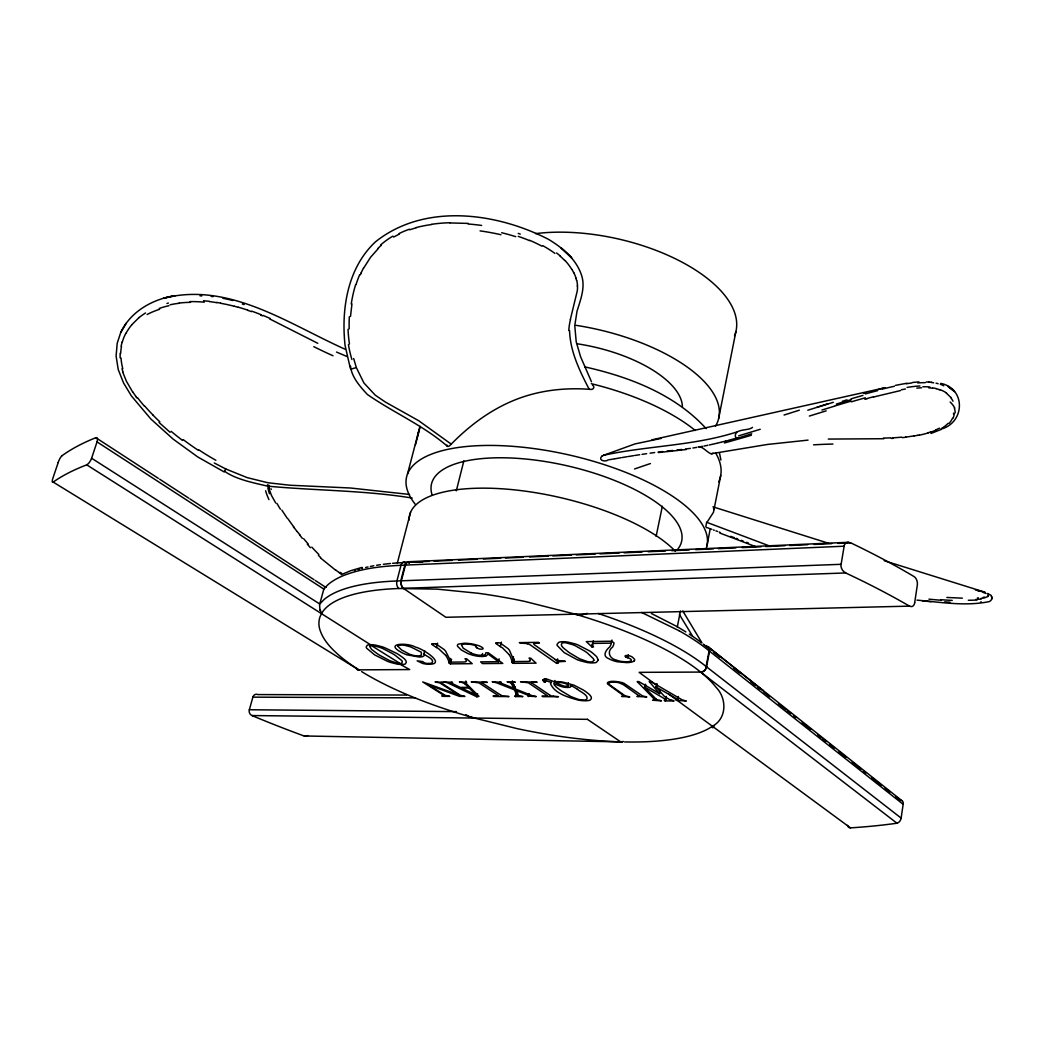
<?xml version="1.0" encoding="UTF-8"?>
<svg xmlns="http://www.w3.org/2000/svg" width="1044" height="1044" viewBox="0 0 1044 1044"><rect width="100%" height="100%" fill="white"/><g stroke="black" fill="none" stroke-linecap="round" stroke-linejoin="round"><path stroke-width="1.5" d="M120.164 353.263L120.112 357.753M350.51 316.462L351.958 303.908M529.099 695.956L528.708 696.074A3.863 1.122 12.8 0 1 528.12 696.1L536.251 696.635L534.698 696.126A2.519 0.744 12.7 0 1 531.827 695.526L515.579 689.053L512.943 683.154A4.855 1.435 12.9 0 1 513.191 682.541A3.602 1.07 12.9 0 1 514.535 682.267M446.976 445.083C446.688 447.223 449.39 446.388 450.121 445.266C467.49 427.322 487.665 411.767 510.647 401.744C535.702 390.665 563.603 387.22 590.774 389.412C593.292 389.96 595.263 386.515 592.548 385.249M543.037 679.97L543.141 680.61A18.779 5.651 12.5 0 0 543.989 681.771L545.294 681.993L545.999 678.848M914.688 602.675L917.35 584.875A6.603 4.15 79.1 0 0 913.97 576.523A513.765 165.461 12.9 0 0 850.664 542.815L838.045 543.376M570.337 319.529L577.293 290.832A147.622 69.622 9.7 0 0 577.515 286.695M415.46 444.757L420.236 426.396M706.958 545.842L710.168 529.125M679.005 630.693A211.88 66.268 12.9 0 1 706.892 649.068L709.111 650.882A5.598 1.827 11.2 0 1 709.515 651.169L903.151 804.311L901.142 818.104L706.527 666.816A5.625 1.801 11.3 0 0 706.122 666.529L709.111 650.882A5.572 4.202 -58.7 0 0 708.002 646.797M678.365 696.465L677.791 699.428L656.037 686.965L656.637 683.99M677.295 626.948L680.44 611.066M718.637 418.553L735.889 331.614M670.887 700.054A2.571 0.783 11.6 0 0 672.388 700.315L674.072 700.955L665.106 700.915L665.981 696.518M665.106 700.915L664.193 700.25L664.976 700.263A2.271 0.692 11.6 0 0 666.229 700.08A3.367 1.018 11.6 0 0 665.55 699.376L666.176 696.439M656.572 686.965L657.172 683.99M676.877 700.302L676.081 700.302L686.299 701.02L682.15 699.832L650.803 681.562L649.185 681.562L659.612 693.673L660.199 690.71M770.89 546.495L706.958 522.391L713.47 512.291L720.725 475.49M656.089 699.115L644.539 687.317L645.14 684.355M665.602 699.376L645.075 687.317L645.675 684.355M611.928 640.05L611.262 643.143L595.093 643.378A6.603 2.114 12.2 0 0 592.118 644.539L593.592 646.928L591.961 646.954L586.271 641.603L611.771 641.212L613.963 642.843A56.232 18.179 12.6 0 1 613.311 645.544A101.568 32.847 13.1 0 1 612.671 646.954C606.616 651.391 609.383 658.803 616.391 660.069A9.2 2.923 12 0 0 618.205 660.695A7.987 2.532 12 0 0 621.585 661.452L625.199 661.779A15.79 5.024 12.1 0 0 626.674 661.779A10.832 3.432 12 0 0 631.007 660.878L631.15 660.63A6.394 2.036 12 0 0 630.602 659.09L630.393 658.934A4.554 1.449 12 0 0 627.666 657.72L628.292 654.679M656.115 536.381L662.353 506.223M591.961 646.954L593.279 640.833M417.509 436.092L419.884 426.552M989.386 594.31L990.978 595.341C993.131 598.264 991.213 601.879 987.494 601.957C964.264 606.277 940.292 602.166 916.997 600.143M568.327 682.711L567.297 687.435L565.404 687.344A6.447 1.931 12.5 0 1 561.267 686.495L558.879 685.647A33.617 10.205 12.4 0 1 554.273 683.65L554.116 684.72L556.113 686.926A91.676 27.914 11.9 0 0 561.972 691.285L570.781 696.544L578.128 699.31A7.895 2.336 12.4 0 0 580.699 699.793L584.836 700.002A7.412 2.192 12.4 0 0 586.35 699.741M554.247 683.65L554.951 680.505M558.305 660.356L557.653 663.318L556.622 663.332L557.6 658.881M543.963 681.771L544.668 678.626M528.316 696.609L529.008 693.542M121.091 346.138L122.148 342.093M517.576 692.316L516.871 695.382L514.457 689.849L515.162 686.769M499.658 682.593L513.557 688.231L511.73 684.042L512.434 680.936M513.557 688.231L514.274 685.138M519.181 695.774L522.913 696.596L515.423 696.57L516.48 691.989M530.182 660.591A8.535 2.623 12.9 0 0 530.287 660.252L529.726 658.881A22.381 6.877 13 0 0 529.034 658.111L530.743 658.216L536.081 663.149L513.309 663.332L512.108 662.522L513.465 656.676M513.309 663.332L514.314 658.947M509.172 654.679L502.555 647.933A20.906 6.447 13.2 0 0 501.211 647.11L500.376 646.614L501.42 642.164M470.87 652.905A14.316 4.385 13.3 0 0 473.35 653.896L475.346 654.523A7.243 2.218 13.3 0 0 478.752 655.175L481.101 655.293A13.441 4.124 13.3 0 0 485.212 654.797L485.93 652.735L488.357 652.826L502.79 663.423L482.498 663.592L480.658 661.87L498.484 661.713L499.162 658.79M444.94 682.254A3.602 1.044 13.5 0 1 448.698 683.35L476.847 696.792L477.552 693.764M476.964 647.919A5.35 1.657 13.3 0 0 478.752 648.729A2.232 0.692 13.3 0 0 480.527 649.146L481.075 649.185A5.076 1.566 13.3 0 0 481.441 649.185A3.745 1.148 13.3 0 0 483.072 648.702A5.298 1.631 13.3 0 0 482.067 647.358L481.741 647.136A8.926 2.754 13.3 0 0 478.243 645.531L474.72 644.526A16.587 5.089 13.3 0 0 464.175 643.248L458.499 644.096A11.98 3.68 13.4 0 0 457.429 645.296A16.104 4.946 13.3 0 0 457.611 646.34L461.357 650.007L467.712 653.466A14.786 4.528 13.3 0 0 473.01 655.254L474.341 655.58A11.588 3.537 13.3 0 0 479.444 656.389L481.845 656.467L482.55 653.544M465.911 681.04L465.18 684.094L468.56 687.37L460.13 687.37L452.365 683.598A5.35 1.553 13.4 0 1 451.256 682.985A3.001 0.874 13.4 0 1 450.838 682.606L451.125 682.411A4.241 1.227 13.4 0 1 451.791 682.384L452.548 682.384L443.7 681.876L445.07 682.398M450.342 658.386L449.194 663.071L450.408 663.853L472.201 663.671L466.655 658.855L465.011 658.751A21.911 6.577 13.6 0 1 465.728 659.508L466.407 660.852A8.352 2.506 13.4 0 1 466.329 661.178A6.93 2.088 13.4 0 1 463.901 662L451.178 662.131L445.579 651.091A82.241 24.508 14.2 0 0 444.105 649.512L436.209 644.096M450.408 663.853L451.543 659.182M445.684 655.397L438.741 648.807A20.462 6.16 13.8 0 0 437.384 647.998L436.536 647.515L437.619 643.156M428.758 663.462A9.161 2.714 13.7 0 1 426.892 663.41L425.743 663.214A2.545 0.757 13.7 0 1 423.89 662.483L423.198 662.04A2.714 0.796 13.7 0 0 422.742 661.583L417.13 660.839L422.572 663.41A8.352 2.466 13.7 0 0 425.117 663.945C449.586 666.529 424.021 648.976 415.421 647.097C408.204 642.608 382.704 642.712 402.279 652.865A19.17 5.742 13.8 0 0 406.938 654.836L419.257 657.028A13.037 3.889 13.8 0 0 423.459 656.219A13.65 4.072 13.8 0 0 423.89 653.936L424.738 650.817M456.319 490.824L463.862 460.835M400.792 580.842L404.863 565.143A5.716 1.918 14.2 0 1 405.424 565.091L844.139 546.208L841.125 564.308L401.366 580.803A5.729 1.879 14.2 0 0 400.792 580.842L396.916 580.973A5.716 3.615 88.3 0 0 398.925 588.503L437.097 589.129L478.282 593.279A207.325 62.927 12.9 0 1 524.271 601.305L575.309 614.172A207.378 62.94 12.9 0 1 698.005 670L896.966 823.22A516.532 160.319 12.9 0 1 850.469 827.866L678.052 700.981M713.966 726.115L713.078 727.616A26.387 3.028 -83.8 0 1 712.295 727.276M397.425 562.781L410.514 512.447M396.916 580.973L400.987 565.287A5.703 3.589 87.9 0 1 405.672 562.403L392.531 563.29M407.512 473.989L418.879 430.533M713.13 453.187C709.92 456.345 703.512 445.997 698.436 446.754M406.586 695.069L257.868 694.573A4.567 3.863 83.2 0 0 252.883 697.131L249.359 709.75L456.476 711.63M953.42 413.815L953.655 413.098M86.769 464.737A6.264 2.258 -62.5 0 0 91.611 458.238L97.027 441.886A6.238 2.336 -62.8 0 0 95.761 437.736A513.765 165.461 12.9 0 0 62.131 455.628M58.229 462.453L52.866 478.282A6.29 1.331 -66.9 0 0 53.218 481.936M224.421 471.144C235.37 479.235 253.392 482.811 267.525 486.126C315.653 490.719 364.291 490.223 412.184 498.053M360.376 274.742L361.12 273.11M350.536 366.17C351.423 376.91 360.232 386.724 367.318 394.436C393.431 412.602 423.264 425.339 447.589 446.427M409.535 494.451L350.445 488.005L289.801 485.225L267.969 482.759L247.193 477.63L225.791 468.978L224.16 471.927L197.747 456.946L173.213 439.159L150.845 418.996L131.413 395.95L123.557 382.965L118.233 369.563L116.106 356.056L117.189 343.332L120.765 332.383L126.324 323.053M706.488 523.057L705.822 526.711L706.71 527.742M125.815 333.401L125.202 334.55A88.192 58.229 47.9 0 0 123.61 338.191A93.007 61.596 47.3 0 0 122.265 342.171M363.547 268.269L370.568 257.268L378.437 248.394M120.974 332.057C130.905 311.203 152.998 299.028 175.131 295.648L163.556 298.258C229.027 281.371 288.666 324.058 345.368 349.348M440.79 682.58L443.295 682.398L435.061 681.902L439.902 682.972L458.225 694.612M131.674 324.841L139.087 317.52M752.515 427.387C748.104 431.133 735.302 428.314 735.25 435.948A2.519 1.279 74.4 0 0 736.124 437.71L737.416 438.284L751.68 433.795M601.84 456.176C597.677 460.3 605.324 462.309 608.195 459.921M633.773 661.23L634.256 660.878A11.21 3.563 12 0 0 634.556 659.325L632.638 657.315A9.631 3.067 12 0 0 631.959 656.859L630.902 656.311A3.315 1.057 12 0 0 629.78 655.919C628.645 655.541 623.529 654.849 625.513 656.767M942.693 428.679C965.4 420.797 965.165 388.185 940.748 383.383M353.681 358.523L356.317 367.553L351.502 369.028A2.479 1.944 -18.2 0 1 350.236 367.919L345.042 345.316C341.153 309.024 347.469 268.243 375.174 242.117L375.67 241.66C424.608 202.81 496.174 212.428 548.491 239.337C562.925 248.015 577.045 259.852 581.952 276.569C585.227 288.366 580.386 300.085 577.019 311.243L574.761 325.676L576.223 341.897L580.581 356.748L591.491 381.778M393.666 237.053L399.461 234.013M987.559 596.176L988.694 595.015A70.444 8.208 3.9 0 0 988.25 594.323M939.43 428.171L935.998 429.841M499.606 682.384L499.658 682.358A4.163 1.227 13 0 1 500.598 682.306L501.303 682.293L492.207 681.784L493.577 682.306M603.302 455.406L634.922 443.935L661.283 438.389M587.302 613.376L582.996 614.407M341.153 574.683L350.301 570.885M930.948 433.482L941.531 429.293M586.35 699.741C589.834 695.565 580.203 691.846 577.423 689.275M534.345 643.43L535.65 643.182A12.411 3.902 12.7 0 1 537.073 643.117L539.448 643.078L538.404 642.347L519.312 642.634L522.966 643.326A7.425 2.323 12.9 0 1 527.298 643.717M930.987 431.824L928.181 432.751M409.705 229.784L416.164 227.775M354.751 570.572L355.417 570.35M807.808 410.214L833.321 402.305M809.348 416.06L826.156 410.853M358.196 569.476L359.619 569.045M351.202 570.559L361.994 567.388M736.542 432.072C693.425 445.918 647.672 445.697 603.654 455.249M738.76 437.527L730.33 439.837M863.584 393.392L865.737 392.792M864.915 399.369L867.094 398.769M873.541 397.007L900.476 390.573M728.086 440.438L729.43 440.085M361.824 568.445L362.568 568.236M166.975 303.439L168.41 303.06M727.198 440.672L725.893 441.012M725.463 441.116L722.161 441.964M878.774 389.308L883.107 388.224M721.339 442.173L718.063 442.969M717.254 443.165L713.235 444.091M365.635 567.479L368.01 566.931M651.952 439.824L885.208 387.702M712.452 444.274L709.333 444.953M895.465 385.366L906.923 383.239M707.806 445.279L704.048 446.049M917.532 435.4L919.125 435.074M370.437 566.422L373.843 565.77M476.847 696.792L478.987 696.374L466.055 683.311A3.028 0.887 13.3 0 1 466.446 682.241M702.573 446.323L698.945 447.002M984.596 597.09L983.239 597.325M711.251 453.735L767.575 444.431L808.056 440.111M609.265 459.738L614.59 458.825M615.125 458.734L620.971 457.742M696.87 447.354L692.916 447.993M622.133 457.546L626.805 456.776M627.966 456.58L633.812 455.641M376.61 565.287L380.421 564.7M635 455.445L639.672 454.714M431.772 224.486L429.554 224.838A100.876 84.172 -3.5 0 0 422.898 226A106.201 88.061 -3.7 0 0 416.099 227.592M642.008 454.362L646.641 453.67M690.384 448.372L685.412 449.05M650.086 453.174L654.666 452.548M980.564 602.023L981.308 601.918M383.344 564.295L390.443 563.486M658.085 452.104L662.588 451.556M681.784 449.481L677.099 450.003M905.905 437.24L902.303 437.632M912.495 382.469L918.994 381.895M686.26 449.52L658.477 452.561M667.09 451.06L672.597 450.473M916.802 388.094L921.539 387.768M977.458 597.925L978.372 597.86M891.38 438.441L893.207 438.349M408.426 561.724L848.524 542.28M429.306 561.372L410.109 562.22A5.703 3.589 87.9 0 0 405.424 565.091L401.366 580.803A5.729 3.615 88.3 0 0 403.375 588.346L445.866 617.291L909.507 606.133A516.532 160.319 12.9 0 0 845.692 572.96L403.375 588.346M434.108 561.163L452.013 560.367M458.525 560.08L477.16 559.258M483.372 558.984L500.742 558.227M505.479 558.018L523.109 557.235M529.543 556.961L548.231 556.139M552.85 555.93L571.538 555.108M576.236 554.899L595.197 554.064M599.987 553.855L619.236 553.007M624.116 552.798L641.995 552.002M648.246 551.728L665.459 550.971M671.736 550.697L689.262 549.927M695.643 549.64L713.443 548.857M718.311 548.648L735.889 547.878M742.154 547.591L761.024 546.769M765.813 546.56L784.984 545.712M789.812 545.503L807.717 544.707M814.229 544.42L831.742 543.65M404.863 565.143C384.349 565.939 363.456 567.884 344.142 575.309A211.88 66.268 12.9 0 0 327.594 585.018L323.823 589.09L319.594 604.593L319.921 610.231M828.284 439.067L883.85 438.728M401.862 664.493L403.101 664.441A11.223 3.289 13.9 0 0 405.359 663.945C408.856 660.656 401.692 656.95 399.474 655.149A64.493 18.701 14.3 0 0 396.759 653.44L384.401 647.554A22.081 6.499 14.1 0 0 381.556 646.614L375.579 645.14A11.314 3.354 14.1 0 0 371.912 644.722L370.581 644.696M428.784 663.475L429.267 663.462A9.983 2.962 13.7 0 0 432.086 662.888C434.774 658.973 426.004 656.324 423.955 653.949M449.912 222.946L468.26 223.403M398.912 588.503A207.325 62.927 12.9 0 0 321.487 613.65L320.051 616.743A207.391 62.94 12.9 0 0 319.66 628.971C322.896 640.024 331.274 648.598 339.757 655.971A207.495 62.979 12.9 0 0 358.836 669.856L409.692 669.569L400.387 664.454A10.975 3.223 13.9 0 1 396.837 664.01L391.148 662.588A21.663 6.381 13.9 0 1 387.507 661.348L374.626 654.888L366.679 648.233A22.55 6.682 14 0 1 366.222 646.888L367.214 645.296A10.949 3.236 14.1 0 1 369.302 644.761L370.463 644.696L86.73 464.854A516.532 160.319 12.9 0 0 53.179 482.08L358.784 669.856A5.05 3.55 -57.8 0 1 356.134 667.768M706.057 645.962L706.096 645.962A5.585 4.463 -52.2 0 1 709.515 651.169L706.527 666.816A5.598 4.502 -52.8 0 1 700.694 672.075L639.15 672.349L654.94 683.977M555.173 681.641L557.796 681.641A13.729 4.111 12.5 0 1 563.147 682.189L573.965 685.164L583.387 690.058A69.191 20.345 12.8 0 1 586.036 691.859C588.124 693.464 593.919 697.34 590.238 700.002A13.076 3.876 12.4 0 1 587.798 700.641L586.48 700.746A16.117 4.789 12.4 0 1 584.196 700.772L582.656 700.694A13.076 3.876 12.4 0 1 578.598 700.159C568.667 697.444 554.769 693.79 550.501 683.689A17.513 5.246 12.5 0 1 551.441 682.424M466.655 682.358L459.438 681.849L462.949 682.711M482.915 682.332L487.326 682.319L471.249 681.823L478.935 682.867L498.445 695.696L493.068 695.996L493.851 696.505L509.028 696.557L503.861 696.035A2.31 0.666 13 0 1 500.82 695.356M514.548 682.267L515.331 682.267L507.11 681.758L507.906 682.28M532.544 682.241L537.112 682.228L520.512 681.732L528.381 682.789L547.591 695.839L542.006 696.139L542.776 696.661L558.462 696.713L553.176 696.178M515.801 696.061L514.653 696.061L515.423 696.57M252.922 697.144L415.525 697.849M653.688 700.211L652.644 700.211L661.426 700.902L659.717 700.237A2.832 0.861 11.7 0 1 657.629 699.963A2.701 0.809 11.7 0 1 656.167 699.128M566.174 686.326L565.665 686.299A3.315 0.992 12.5 0 1 564.034 686.052L561.62 685.269A42.347 12.906 12.3 0 1 555.93 682.528L558.24 682.411A8.339 2.506 12.5 0 1 564.073 683.154L564.934 683.428A4.359 1.305 12.5 0 1 567.231 684.42L567.988 685.099A3.954 1.188 12.5 0 1 567.949 685.882M624.573 741.932L624.834 741.945A207.391 62.94 12.9 0 0 712.413 726.272C727.185 718.376 726.937 698.097 715.858 687.096A207.391 62.94 12.9 0 0 700.628 672.075M962.372 598.16L946.843 597.455M200.004 295.817L201.857 295.909M949.949 602.218L944.572 601.866M928.651 387.807L932.436 388.185M589.234 389.373C579.89 371.364 570.115 351.567 569.567 330.556M203.58 300.737L209.218 301.325M929.082 381.96L931.613 382.234M977.08 590.343L977.993 590.499M216.734 302.421L220.662 303.138M584.666 366.849C629.114 376.793 674.907 394.227 706.175 428.64M548.074 679.514L552.641 681.093A53.975 15.895 12.8 0 1 554.233 681.745M326.106 587.015L324.749 587.341L323.823 589.09L97.027 441.886M234.326 306.297L232.394 305.788A87.448 38.406 16 0 0 220.689 303.295M982.848 591.57L984.218 591.961M474.472 718.063L516.91 728.581A207.391 62.94 12.9 0 0 620.645 741.84A4.959 2.675 -89.3 0 0 622.746 741.697M884.203 560.719L984.818 592.157M712.935 506.823L828.544 543.271M598.225 613.494L607.504 616.652A212.506 65.002 12.9 0 1 703.852 664.728L706.122 666.529M939.013 389.608L939.965 389.921M247.637 310.303L251.487 311.621M518.242 233.399L520.264 234.091M711.825 529.347L710.181 528.734M707.715 527.82L709.359 528.434M713.457 529.947L714.279 530.248M715.91 530.848L717.541 531.461M719.186 532.062L720.008 532.362M429.449 685.229L459.556 696.4L464.906 696.413L460.43 695.317L440.777 682.672M457.846 694.612L422.716 681.928L444.144 695.513L441.729 695.852L442.526 696.348L449.82 696.374L445.057 695.304L429.084 685.242M730.683 536.342L734.219 537.66M735.994 538.326L737.769 538.991M719.851 533.053L755.712 546.651M741.305 540.322L743.08 540.988M746.643 542.345L748.418 543.024M514.457 689.849L497.74 683.272A4.424 1.305 13.1 0 0 493.46 682.189M570.442 685.425L572.099 686.169M260.752 315.118L262.54 315.849M346.895 356.5L336.546 352.063M641.564 612.45L678.965 630.68M470.87 652.905L463.184 648.167L461.539 645.022A8.195 2.519 13.4 0 1 463.079 644.265L465.167 644.083A16.482 5.05 13.3 0 1 471.001 644.474L473.689 645.048A3.393 1.044 13.4 0 1 475.137 645.649A4.28 1.318 13.4 0 1 476.142 646.823M269.665 318.916L317.794 343.306M651.417 613.507L675.859 625.982A206.36 65.002 12.9 0 1 685.869 631.933M551.454 682.424L546.664 680.975A3.85 1.148 12.6 0 0 545.125 681.197M225.791 468.978L214.281 462.988M510.986 682.893L509.759 682.411A3.145 0.927 13 0 0 508.324 682.293M659.612 693.673L638.784 681.588L637.192 681.588L654.405 699.219M361.615 671.592L361.798 671.71A207.391 62.94 12.9 0 0 474.446 718.063M359.567 670.326L358.836 669.856M91.598 458.238L319.738 603.993L324.149 599.452A212.297 64.95 12.9 0 1 396.916 580.973M95.787 437.645L158.323 478.348M159.628 479.196L188.742 498.145M189.995 498.967L314.022 579.681M315.327 580.529L325.637 587.25M482.263 683.024L501.12 695.343M436.536 647.515L433.325 645.414A9.422 2.871 13.6 0 1 432.164 644.526L431.968 644.2M339.313 572.764L340.514 573.561M531.814 682.946L550.371 695.474M500.376 646.614L497.218 644.461A9.618 3.001 13.1 0 1 496.096 643.561L495.939 643.287M556.622 663.332L530.691 645.192A4.907 1.54 12.9 0 0 527.337 643.717M555.552 659.638L534.424 644.787A4.437 1.396 12.8 0 1 534.228 643.391M623.686 695.682L607.673 684.029A9.279 2.832 12.1 0 1 607.817 682.424A11.719 3.576 12 0 1 612.684 681.341A13.115 3.993 12 0 1 620.593 682.241A7.647 2.336 12 0 1 623.934 683.272L642.36 695.852L646.823 696.987L636.905 696.426L637.936 696.426A2.232 0.679 11.9 0 0 639.045 695.722M987.624 593.449L988.551 594.336M335.75 570.298L320.43 557.887M638.824 695.722L623.503 684.747L618.922 682.724A8.926 2.727 12 0 0 613.376 682.124M668.656 694.064L677.138 700.302M498.484 661.713L488.096 654.014L486.178 656.063A20.214 6.199 13.4 0 1 481.845 656.467M451.256 444.144L418.631 420.68L385.432 402.097L375.292 395.206L363.938 382.991L356.317 367.553M946.386 393.157L950.875 397.464M901.598 800.422L708.158 646.849L763.399 690.828L762.003 689.706M705.679 646.04L710.39 649.759M713.913 652.552L719.786 657.211M733.58 668.147L739.726 673.015M750.714 681.719L755.53 685.543M757.931 687.448L760.345 689.353M763.882 692.159L769.767 696.831M778.393 703.656L786.015 709.698M787.267 710.69L791 713.652M793.492 715.623L795.985 717.593M802.131 722.474L810.679 729.247M817.87 734.937L821.458 737.782M822.659 738.734L826.182 741.527M829.706 744.32L834.391 748.039M838.998 751.693L845.914 757.161M852.191 762.133L860.909 769.05M863.362 770.994L865.828 772.951M871.923 777.78L881.541 785.401M885.103 788.22L889.853 791.978M895.674 796.598L900.333 800.291M556.609 252.948L560.471 256.145M703.186 644.057L704.008 644.722M704.178 644.853L705.3 645.779M170.133 432.333L159.053 422.468M465.872 714.67L468.508 716.314A24.586 23.007 -35.5 0 0 474.498 717.92M564.908 260.413L566.931 262.657A98.449 46.08 12 0 1 571.721 269.365M310.433 547.722L307.314 544.211M656.037 686.965L664.375 696.374L669.295 699.389A2.388 0.731 11.6 0 0 670.861 700.08M302.382 538.378L299.563 534.88M293.442 526.907L294.251 528.016M135.72 396.42L136.803 397.894M287.257 518.294L281.828 510.098M132.64 391.983L126.454 381.321L122.618 371.886M511.73 684.042L511.299 683.402A5.651 1.67 13 0 0 511.051 682.959M679.396 614.498L692.498 636.018M682.828 611.027L701.738 642.504M571.838 269.365L572.49 270.474A119.068 55.449 12.3 0 1 573.73 272.693M275.707 502.999L271.57 495.613L267.486 484.794M713.535 508.376L713.848 509.681M270.957 488.696L271.205 489.492M575.883 278.095L576.51 280.314M529.099 695.878L529.112 695.904A4.241 1.24 12.8 0 0 527.69 695.082L516.232 690.515L518.202 694.873A4.868 1.422 12.8 0 0 519.077 695.774M557.653 663.318L559.166 661.713L565.365 661.348L559.662 660.682A3.158 0.979 12.6 0 1 555.304 659.651M719.473 452.952L720.908 460.039M611.262 643.143L611.079 644.265A81.236 26.283 12.9 0 1 610.701 645.114L610.14 646.145A139.831 45.297 13.4 0 1 609.592 647.019C605.637 650.295 601.957 656.284 608.874 658.725A13.233 4.202 12 0 0 615.308 661.27A10.492 3.328 12.1 0 0 617.265 661.752L626.87 662.627A17.67 5.611 12.1 0 0 633.734 661.217M991.591 596.437L991.8 598.956M577.358 285.651L577.41 286.682M751.315 435.257A259.343 28.736 -19.7 0 1 724.419 442.956M760.228 429.28A275.577 12.737 -18.2 0 1 738.721 435.818M842.364 401.301A257.907 0.744 -17.5 0 1 846.997 399.852M836.296 404.08A184.579 17.409 -16.4 0 1 851.356 399.565M851.056 398.834A152.62 18.909 -16.4 0 1 862.944 395.415M865.385 393.914A117.085 18.244 -16.5 0 1 877.769 390.587M882.415 389.06A85.817 15.751 -16.9 0 1 894.382 386.267M906.283 383.774A83.403 21.363 -19.4 0 1 911.803 382.978M917.702 382.926A89.406 27.757 -22.6 0 1 925.193 382.678M926.198 381.973A84.107 27.601 -24.1 0 1 928.847 382.117M931.261 382.469A106.214 35.522 -24.7 0 1 933.688 382.835M936.076 383.187A102.586 34.726 -25.3 0 1 938.125 383.722M940.292 384.231A125.593 42.647 -25.3 0 1 943.776 385.81M211.175 296.392A80.375 37.336 16.5 0 1 213.08 296.64M222.907 298.284A86.417 38.785 16.1 0 1 232.773 300.502M242.26 303.987A100.955 44.239 15.9 0 1 244.192 304.587M931.091 601.696A226.235 72.362 21 0 1 922.452 600.835M941.088 600.235A240.094 63.358 18.5 0 1 928.925 599.139M952.232 600.404A224.277 51.678 16.8 0 1 940.957 599.7M977.001 599.987A159.066 26.439 12.8 0 1 968.336 600.274M981.295 598.995A130.891 19.679 11.6 0 1 975.775 599.439M985.118 597.755A99.767 13.52 10.2 0 1 980.734 598.447M988.172 596.294A72.597 9.109 8.8 0 1 985.81 597.312M983.252 592.509A75.546 9.54 -0.8 0 1 986.149 593.527M983.774 592A70.888 9.461 -2.5 0 1 985.001 592.405M978.867 590.943A90.202 12.619 -3.5 0 1 982.104 591.661M977.523 590.578A86.991 12.528 -4 0 1 979.259 590.904M975.422 589.977A107.401 15.777 -4.3 0 1 977.354 590.291M415.277 504.291A154.081 57.864 12.9 0 1 540.648 449.546A154.081 57.864 12.9 0 1 706.057 548.818M715.558 452.809A151.811 61.857 12.9 0 1 718.703 481.832M695.252 430.467A151.811 61.857 12.9 0 0 606.029 387.624A151.85 61.87 12.9 0 0 591.309 383.696M568.797 330.491A281.776 133.136 4.6 0 1 570.468 319.542M576.745 280.327A121.026 56.963 10.8 0 1 577.489 285.664M573.822 272.693A111.029 51.952 11.9 0 1 575.988 278.109M560.171 256.198A89.98 42.804 11.1 0 1 564.647 260.452M542.71 245.64A95.33 46.732 9.7 0 1 554.925 253.418M529.673 240.329A104.791 54.184 7.9 0 1 541.901 246.162M518.216 236.349A118.546 66.177 5.6 0 1 529.53 240.616M501.655 232.734A141.906 88.218 2.8 0 1 515.749 236.675M480.057 230.894A165.683 114.266 0.1 0 1 500.924 234.73M468.169 224.016A160.489 125.202 -3 0 1 481.623 225.452M431.733 224.277A127.251 105.548 -3.8 0 1 449.899 222.737M399.108 233.517A87.004 71.566 -4 0 1 409.431 229.223M380.59 244.988A76.212 59.625 -7.2 0 1 392.831 236.14M378.111 248.211A72.388 54.301 -10.2 0 1 381.19 245.405M361.002 273.097A127.577 89.536 -16.4 0 1 363.416 268.256M356.017 284.607A155.778 107.963 -18.1 0 1 359.71 274.689M355.652 284.634A190.23 129.299 -20.7 0 0 352.728 295.896A221.145 147.53 -23.3 0 0 351.241 304M349.179 328.847A279.505 177.415 -30.3 0 1 349.335 316.789M349.453 343.998A295.047 183.078 -33.7 0 1 348.043 329.33M351.906 359.501A273.867 166.857 -36.7 0 1 348.435 344.572M706.501 522.561A10.858 2.414 -83.8 0 1 706.932 522.17M333.023 355.756A286.878 154.969 15 0 1 313.774 346.647M262.984 315.392A129.195 60.63 15.4 0 1 270.174 318.498M251.774 311.177A106.866 48.598 15.7 0 1 261.13 314.727M238.254 307.197A98.319 43.352 15.9 0 1 247.728 310.133M234.339 306.231A105.196 45.753 15.9 0 1 238.215 307.314M209.322 301.572A80.075 36.227 16.2 0 1 216.787 302.682M190.086 301.612A84.773 40.155 16.8 0 1 204.272 302.173M179.111 303.06A93.151 47.019 18.1 0 1 190.504 302.342M170.094 304.77A105.366 57.198 20.7 0 1 179.111 303.282M159.275 308.437A126.233 74.411 25.4 0 1 168.919 305.696M147.087 314.505A147.53 92.642 31.7 0 1 159.641 309.259M139.126 317.546A142.506 94.143 41.6 0 1 145.521 312.965M125.893 333.467A112.034 74.189 47.6 0 1 131.714 324.88M120.673 353.485A75.794 50.464 46.1 0 1 121.509 346.36M122.8 368.793A66.294 45.988 40.7 0 1 121.026 358.001M122.944 371.886A62.953 45.244 36.8 0 1 122.031 368.702M135.85 396.368A113.483 87.318 31.6 0 1 132.771 391.944M144.385 406.155A140.04 109.672 30.9 0 1 137.456 397.581M153.259 415.264A173.082 139.322 29.6 0 1 144.659 405.972M159.823 421.802A203.202 167.94 28.6 0 1 153.181 415.316M182.53 440.424A260.53 229.889 25.8 0 1 171.112 431.316M198.295 450.303A275.329 249.647 24.7 0 1 183.183 439.602M215.873 460.273A253.561 234.104 23.2 0 1 198.66 449.768M269.13 488.07A90.541 35.796 25.6 0 1 268.752 485.068M269.509 493.708A109.268 39.959 31.3 0 1 267.93 488.005M268.934 499.606A128.595 40.559 37.3 0 1 265.62 490.797M280.418 509.224A123.779 28.971 44.3 0 1 276.947 503.417M294.056 527.272A96.009 17.2 47.4 0 1 287.922 518.751M297.07 531.5A74.881 13.481 47.3 0 1 294.538 528.173M300.059 535.089A79.109 14.799 47.1 0 1 297.331 531.618M308.358 544.198A64.076 13.207 46.7 0 1 303.66 538.678M318.877 554.481A55.854 15.96 45.8 0 1 311.804 547.134M320.625 557.47A52.957 18.322 45.7 0 1 318.368 555.317M339.3 572.556A96.557 41.408 47.2 0 1 335.737 570.089M341.623 573.221A119.721 53.179 47.8 0 1 340.435 572.438M601.853 456.189A11.419 10.231 42.6 0 1 603.328 455.471M813.576 444.835A241.516 81.85 6.3 0 1 832.929 444.052M890.793 437.827A145.599 54.98 7.3 0 1 883.328 438.102M901.742 437.149A118.285 46.549 7.9 0 1 892.711 437.841M914.061 435.857A108.106 43.979 8.4 0 1 905.709 437.071M917.454 435.348A116.262 47.933 8.7 0 1 914.205 435.961M928.364 432.842A95.395 38.928 8.5 0 1 919.307 435.191M936.285 429.958A86.939 34.622 7.7 0 1 931.287 431.968M948.096 423.355A92.303 35.444 6.2 0 1 941.14 428.706M952.467 418.305A101.803 37.362 3.7 0 1 949.061 423.446M954.242 413.829A115.662 40.533 0 0 1 953.015 418.266M954.373 408.034A139.243 46.602 -5.7 0 1 955.129 412.967M950.131 402.018A163.086 52.97 -12.1 0 1 954.712 407.943M950.627 397.568A157.409 51.43 -20.6 0 1 952.989 401.196M940.239 389.751A124.053 41.564 -25.1 0 1 946.543 393.079M936.116 388.694A98.227 32.912 -25.2 0 1 939.156 389.529M932.788 387.95A103.447 34.387 -24.8 0 1 936.285 388.59M922.844 386.75A84.825 27.509 -23.8 0 1 929.878 386.972M907.079 387.415A74.516 20.567 -20.4 0 1 919.934 385.967M901.429 389.751A70.888 16.286 -18.2 0 1 905.409 389.021M867.173 398.482A123.753 19.131 -16.4 0 1 873.711 396.707M851.291 401.836A150.153 21.102 -16.3 0 1 865.332 397.803M834.404 406.129A181.904 20.997 -16.3 0 1 850.938 401.17M821.954 410.031A209.922 18.87 -16.4 0 1 833.947 406.338M634.53 468.978A262.214 3.824 -17.1 0 1 650.386 463.575M828.036 403.741A276.582 6.577 -17.8 0 1 816.956 407.251M799.339 410.175A259.395 17.213 -18.7 0 1 784.07 415.029M431.981 494.543A128.308 48.141 12.9 0 1 565.587 465.441A128.308 48.141 12.9 0 1 677.556 549.47M409.091 520.095A142.232 51.065 12.9 0 1 518.685 490.328A142.232 51.065 12.9 0 1 675.285 551.167M404.798 565.091A5.69 3.902 82.8 0 1 407.434 561.868M411.493 562.207A206.255 64.976 12.9 0 1 422.585 562.09M321.604 613.18A27.248 8.965 -78.9 0 1 320.195 609.605M58.151 462.492A6.264 1.422 -67.3 0 1 62.092 455.745M326.067 587.224A26.766 7.96 -85.5 0 1 326.224 587.328M358.366 669.817A4.998 3.341 -59.4 0 1 356.082 667.951M843.983 546.103A7.008 5.233 72.3 0 1 850.625 542.984M845.705 572.764A7.034 5.272 71.2 0 1 840.903 564.23M914.753 602.714A6.629 4.189 78.3 0 1 909.533 606.016M402.71 587.628A5.664 3.771 86.6 0 1 401.301 581.143M583.009 614.681A29.389 26.596 -17.2 0 1 575.27 614.355M407.747 562.625A5.494 2.714 45.9 0 1 409.431 563.342M689.288 634.113A206.36 65.002 12.9 0 1 701.633 642.843M307.889 735.563A4.672 4.241 76.2 0 1 304.091 735.837M251.969 715.505A4.581 3.915 84.8 0 1 249.307 709.724M623.059 741.37A4.907 2.845 89.4 0 1 621.389 742.245M900.476 800.435A5.063 3.132 -68.4 0 1 903.269 804.285M901.207 818.091A5.076 3.119 -70 0 1 897.005 823.05M850.482 827.827A4.776 3.406 -67.6 0 1 847.545 825.36M706.605 666.463A5.546 4.293 -55.3 0 1 701.294 672.232M706.135 646.275A5.39 3.784 73.4 0 1 707.636 647.437M535.494 233.634A134.82 63.828 12.9 0 1 679.318 260.739A134.82 63.828 12.9 0 1 734.545 335.868M576.131 325.337A137.416 59.534 12.9 0 1 715.466 426.2M577.41 343.828A99.872 43.235 12.9 0 1 682.411 406.795M677.895 699.415A2.571 0.783 11.5 0 1 677.269 700.394M654.51 699.976A2.558 0.77 11.7 0 1 653.727 700.237M654.327 699.219A3.915 1.188 11.7 0 1 654.653 700.015M613.311 682.084A9.187 2.806 12 0 0 609.226 682.998A8.548 2.61 12 0 0 610.27 685.282L625.108 695.813L629.767 696.935L621.585 696.374L622.824 696.374A2.218 0.666 12 0 0 623.894 695.682M567.231 687.383A7.217 2.166 12.5 0 0 570.507 686.991A12.737 3.824 12.6 0 0 570.35 685.412M554.22 681.693A2.688 0.809 12.6 0 1 555.199 681.667M542.919 679.944A5.194 1.553 12.6 0 1 548.074 679.487M545.359 681.993A3.406 1.018 12.6 0 1 545.059 681.184M567.832 685.843A5.82 1.749 12.5 0 1 566.266 686.365M572.177 686.169A49.081 14.512 12.7 0 1 577.345 689.275M531.461 682.933A2.375 0.705 12.8 0 1 532.479 682.176M553.268 696.231A2.349 0.692 12.6 0 1 550.071 695.5M516.663 695.356A4.424 1.292 12.9 0 1 515.932 696.126M481.923 683.011A2.336 0.679 13.2 0 1 482.85 682.267M463.079 682.698A8.091 2.349 13.4 0 1 465.154 684.094M627.666 657.72A4.489 1.435 12 0 1 625.473 656.767M509.237 654.679A125.306 37.923 14.1 0 1 512.043 662.509M495.717 643.169A3.51 1.096 13.1 0 1 497.623 642.778M497.557 642.726A3.798 1.188 13.1 0 1 500.363 643.104L508.089 648.65A83.938 25.656 13.7 0 1 509.472 650.268L514.274 661.57L527.585 661.439A7.086 2.179 12.9 0 0 530.248 660.617M477.069 647.906A4.124 1.266 13.3 0 1 476.064 646.81M445.749 655.397A122.853 36.227 14.5 0 1 449.129 663.057M431.759 644.148A3.432 1.044 13.7 0 1 433.56 643.77M433.495 643.717A3.719 1.135 13.7 0 1 436.209 644.096M400.452 663.606A5.194 1.514 13.9 0 0 401.783 663.436L402.318 661.452A24.286 7.099 14.1 0 0 401.679 660.526L394.958 655.149A82.985 23.868 14.4 0 0 392.492 653.609L382.874 648.572A22.263 6.551 14.2 0 0 379.886 647.397L373.856 645.74A5.377 1.592 14.1 0 0 372.042 645.623M593.879 660.226L592.535 661.792A5.533 1.736 12.3 0 1 590.982 661.961L589.899 661.935A6.342 1.997 12.3 0 1 587.602 661.635L579.616 658.803L570.011 653.113A105.287 34.074 11.7 0 1 567.727 651.469C565.861 649.538 559.023 645.988 562.129 642.987A6.133 1.958 12.5 0 1 563.629 642.726A6.421 2.049 12.5 0 1 564.595 642.699A5.729 1.827 12.5 0 1 566.135 642.843L572.517 644.605A23.738 7.504 12.6 0 1 575.544 645.871L584.966 651.26A88.231 27.314 13 0 1 587.302 652.918L593.318 658.66A25.891 8.117 12.5 0 1 593.762 659.651L593.879 660.226M397.908 646.249L401.535 649.955L409.431 654.183A10.153 3.041 13.8 0 0 410.905 654.692L413.724 655.436A7.204 2.153 13.8 0 0 417.731 655.893A11.092 3.315 13.8 0 0 421.45 655.084L421.293 652.226L411.153 647.123A16.352 4.881 13.9 0 0 409.131 646.445L404.902 645.375A7.647 2.297 13.9 0 0 401.849 645.048L399.226 645.27A7.726 2.323 13.9 0 0 397.934 646.106L397.908 646.249M598.303 659.965L596.45 662.327A11.98 3.758 12.3 0 1 593.736 662.862A13.389 4.215 12.4 0 1 591.57 662.914L590.813 662.888A11.706 3.68 12.3 0 1 586.858 662.431L580.725 660.904A23.125 7.295 12.3 0 1 576.927 659.56L564.23 652.644L557.209 645.518A24.26 7.7 12.4 0 1 557.052 644.396L558.749 642.347A11.68 3.706 12.5 0 1 561.359 641.786L562.024 641.734A13.076 4.15 12.5 0 1 564.243 641.734A12.071 3.837 12.5 0 1 568.288 642.191L574.644 643.756A23.555 7.452 12.5 0 1 577.606 644.761L589.886 651.078A68.656 21.402 12.8 0 1 592.457 652.905L596.594 656.598L598.303 659.965M369.785 646.458L371.599 649.433L377.406 653.792A98.188 29.754 13.5 0 0 379.82 655.332L389.686 660.63L397.268 663.253A5.951 1.749 13.9 0 0 399.33 663.553L400.27 663.606L371.52 645.636A5.742 1.696 14.1 0 0 370.32 645.91L369.785 646.458M468.978 687.879L461.109 687.879L476.012 694.939L468.978 687.879M587.42 719.329L251.956 715.558A516.532 160.319 12.9 0 0 304.039 735.968L620.697 741.866L587.42 719.329M949.296 387.35L948.135 386.45L954.568 391.604L949.296 387.35M570.781 257.033L561.137 247.885L571.734 257.946L570.781 257.033"/></g></svg>
